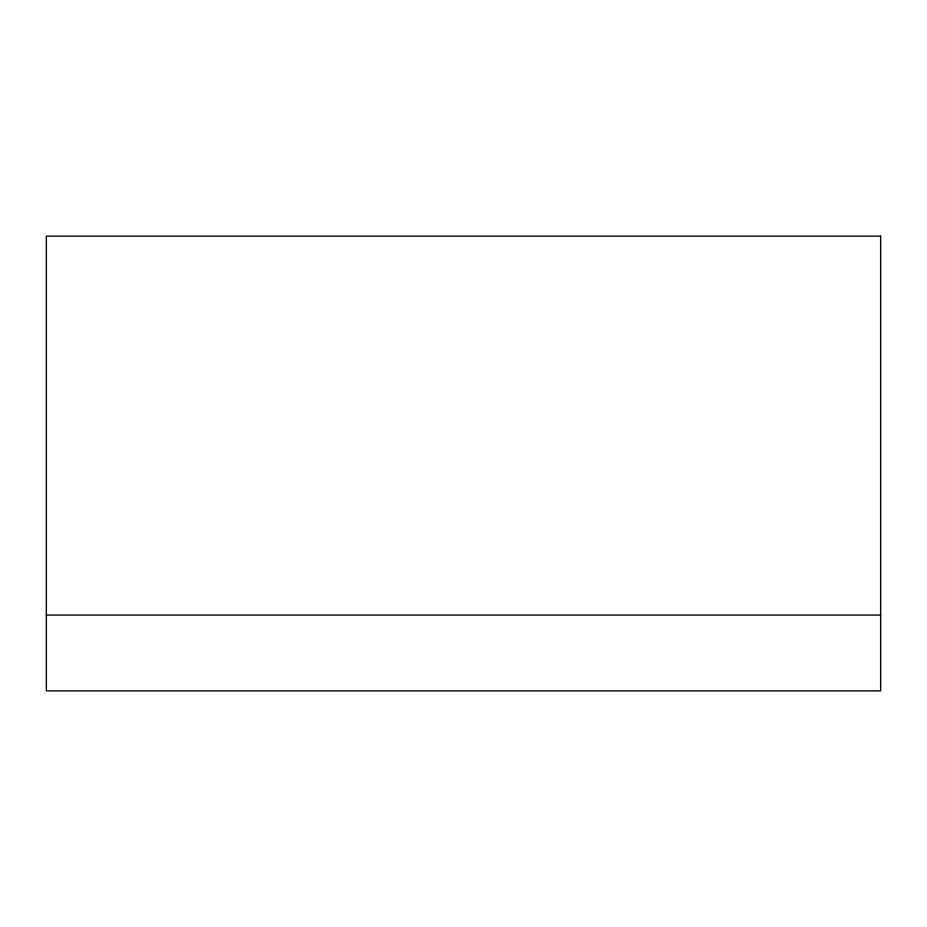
<?xml version="1.0" encoding="UTF-8"?>
<svg xmlns="http://www.w3.org/2000/svg" width="927" height="927" viewBox="0 0 927 927"><rect width="100%" height="100%" fill="white"/><g stroke="black" fill="none" stroke-linecap="round" stroke-linejoin="round"><path stroke-width="1.39" d="M46.35 615.076L880.65 615.076M880.65 236.142L46.35 236.142L46.35 690.858L880.65 690.858L880.65 236.142"/></g></svg>
